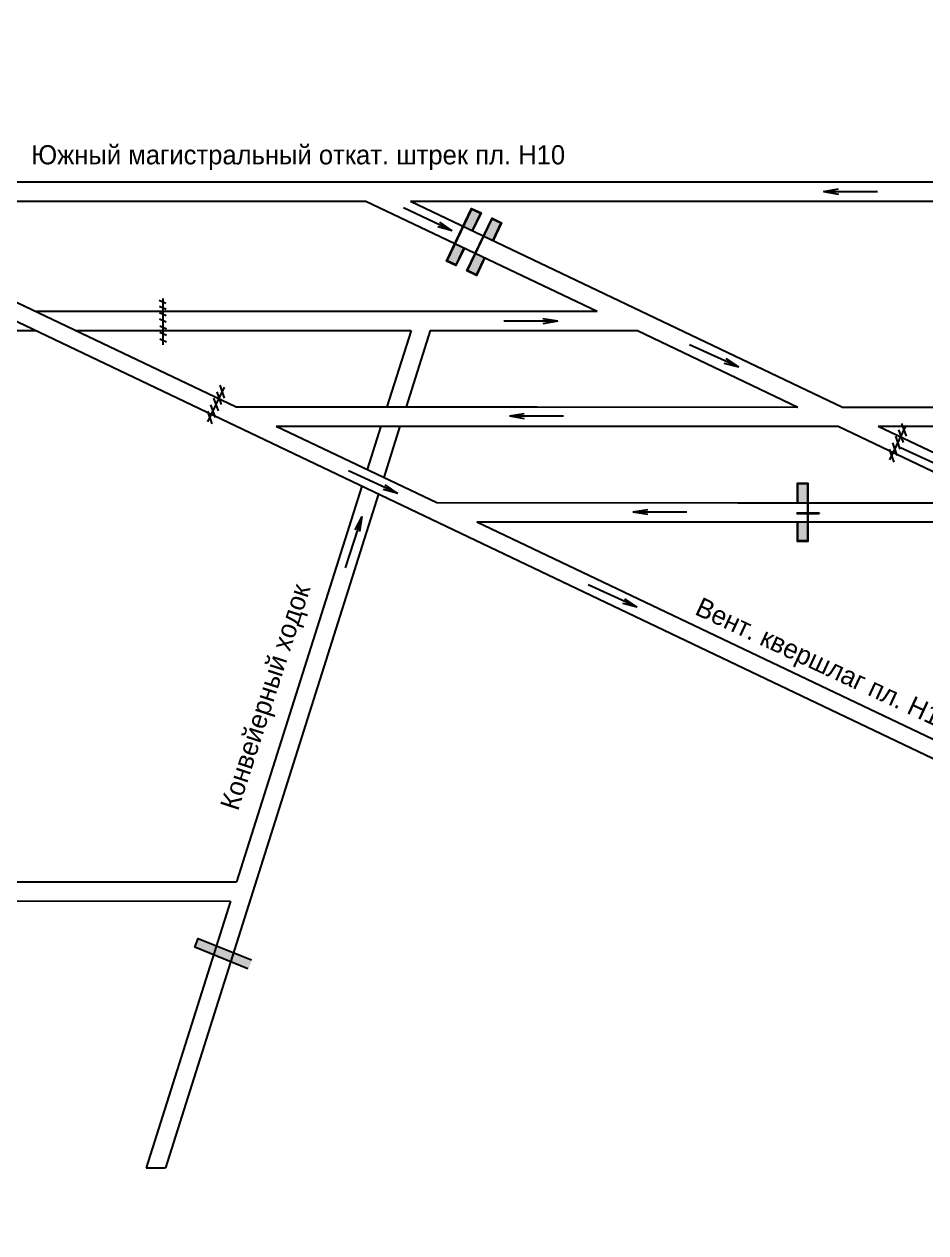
# Model space of a CAD drawing. Header units: millimetres. Extents: x -1405 to 845, y -571 to 479.
# Drawn here: x -915.1 to -726.7, y -184.9 to 67.7 of the extents above; entities that cross this region are included whole.
import ezdxf

# ---------------------------------------------------------------- set-up
doc = ezdxf.new("R2010")
doc.units = ezdxf.units.MM
for name, color, linetype in [('Двери', 7, 'Continuous'), ('Перемычки', 7, 'Continuous'), ('Струя', 7, 'Continuous')]:
    doc.layers.add(name, color=color, linetype=linetype)

msp = doc.modelspace()

# ---------------------------------------------------------------- hatches: boundary and pattern name
at = {"layer": 'Двери'}
h = msp.add_hatch(color=256, dxfattribs=at)
h.paths.add_polyline_path([(-821.38, 24.59), (-819.62, 28.29), (-821.6, 29.24), (-823.37, 25.54), (-823.28, 25.49), (-821.55, 29.1), (-819.75, 28.24), (-821.47, 24.63)])
h.paths.add_polyline_path([(-825, 21.88), (-823.28, 25.49), (-823.37, 25.54), (-825.09, 21.93)])
h.paths.add_polyline_path([(-824.87, 17.28), (-823.1, 20.98), (-823.19, 21.02), (-824.92, 17.41), (-826.72, 18.27), (-825, 21.88), (-825.09, 21.93), (-826.85, 18.23)])
h = msp.add_hatch(color=3, dxfattribs=at)
h.paths.add_polyline_path([(-819.75, 28.24), (-821.55, 29.1), (-823.28, 25.49), (-821.47, 24.63)])
h.paths.add_polyline_path([(-826.72, 18.27), (-824.92, 17.41), (-823.19, 21.02), (-825, 21.88)])
h = msp.add_hatch(color=256, dxfattribs=at)
h.paths.add_polyline_path([(-817.1, 22.55), (-815.34, 26.25), (-817.32, 27.19), (-819.09, 23.49), (-819, 23.45), (-817.28, 27.06), (-815.47, 26.2), (-817.19, 22.59)])
h.paths.add_polyline_path([(-820.72, 19.84), (-819, 23.45), (-819.09, 23.49), (-820.81, 19.88)])
h.paths.add_polyline_path([(-820.59, 15.24), (-818.82, 18.94), (-818.91, 18.98), (-820.64, 15.37), (-822.44, 16.23), (-820.72, 19.84), (-820.81, 19.88), (-822.58, 16.18)])
h = msp.add_hatch(color=3, dxfattribs=at)
h.paths.add_polyline_path([(-815.47, 26.2), (-817.28, 27.06), (-819, 23.45), (-817.19, 22.59)])
h.paths.add_polyline_path([(-822.44, 16.23), (-820.64, 15.37), (-818.91, 18.98), (-820.72, 19.84)])
h = msp.add_hatch(color=256, dxfattribs=at)
h.paths.add_polyline_path([(-753.5, -36.29), (-753.5, -40.39), (-751.3, -40.39), (-751.3, -36.29), (-751.4, -36.29), (-751.4, -40.29), (-753.4, -40.29), (-753.4, -36.29)])
h.paths.add_polyline_path([(-751.4, -32.29), (-751.4, -36.29), (-751.3, -36.29), (-751.3, -32.29)])
h.paths.add_polyline_path([(-753.5, -28.19), (-753.5, -32.29), (-753.4, -32.29), (-753.4, -28.29), (-751.4, -28.29), (-751.4, -32.29), (-751.3, -32.29), (-751.3, -28.19)])
h = msp.add_hatch(color=3, dxfattribs=at)
h.paths.add_polyline_path([(-753.4, -40.29), (-751.4, -40.29), (-751.4, -36.29), (-753.4, -36.29)])
h.paths.add_polyline_path([(-751.4, -28.29), (-753.4, -28.29), (-753.4, -32.29), (-751.4, -32.29)])
at = {"layer": 'Перемычки'}
h = msp.add_hatch(color=256, dxfattribs=at)
h.paths.add_polyline_path([(-879.6, -125.28), (-875.8, -126.82), (-875.76, -126.72), (-879.47, -125.23), (-878.72, -123.37), (-875.01, -124.87), (-874.98, -124.78), (-878.78, -123.24)])
h.paths.add_polyline_path([(-875.76, -126.72), (-875.8, -126.82), (-868.29, -129.85), (-867.46, -127.81), (-874.98, -124.78), (-875.01, -124.87), (-867.59, -127.87), (-868.34, -129.72)])
h = msp.add_hatch(color=3, dxfattribs=at)
h.paths.add_polyline_path([(-878.72, -123.37), (-879.47, -125.23), (-875.76, -126.72), (-875.01, -124.87)])
h.paths.add_polyline_path([(-872.05, -128.22), (-871.3, -126.37), (-875.01, -124.87), (-875.76, -126.72)])
h.paths.add_polyline_path([(-872.05, -128.22), (-868.34, -129.72), (-867.59, -127.87), (-871.3, -126.37)])

# ---------------------------------------------------------------- linework, layer by layer
for p, q in [((-1038.61, 67.75), (-870.83, -12.27)), ((-1038.61, 63.75), (-517.19, -184.93)), ((-969.49, 34.78), (-710.58, 34.78)), ((-961.11, 30.78), (-843.68, 30.78)), ((-843.68, 30.78), (-795.32, 7.72)), ((-834.39, 30.78), (-744.08, -12.29)), ((-834.39, 30.78), (-711.48, 30.78)), ((-886.16, 10.38), (-886.16, 0.74)), ((-912.77, 7.73), (-795.32, 7.72)), ((-886.93, 10.03), (-885.54, 9.42)), ((-886.86, 8.76), (-885.47, 8.15)), ((-886.84, 6.14), (-885.44, 5.53)), ((-886.82, 7.48), (-885.42, 6.87)), ((-1144.61, 3.75), (-912.77, 3.73)), ((-904.38, 3.73), (-834.24, 3.72)), ((-886.78, 3.33), (-885.39, 2.72)), ((-886.77, 4.67), (-885.37, 4.06)), ((-834.24, 3.72), (-839.3, -12.28)), ((-830.24, 3.72), (-835.3, -12.28)), ((-830.24, 3.72), (-811.66, 3.72)), ((-811.66, 3.72), (-786.93, 3.72)), ((-786.93, 3.72), (-753.38, -12.29)), ((-886.78, 1.94), (-885.39, 1.33)), ((-870.83, -12.27), (-807.91, -12.28)), ((-807.91, -12.28), (-753.38, -12.29)), ((-744.08, -12.29), (-621.15, -12.3)), ((-862.44, -16.27), (-799.52, -16.28)), ((-862.44, -16.27), (-828.88, -32.28)), ((-840.57, -16.28), (-843.44, -25.34)), ((-836.57, -16.28), (-839.96, -26.99)), ((-799.52, -16.28), (-744.99, -16.29)), ((-744.99, -16.29), (-711.43, -32.29)), ((-736.6, -16.29), (-703.04, -32.29)), ((-736.6, -16.29), (-612.76, -16.31)), ((-844.53, -28.81), (-870.71, -111.56)), ((-841.06, -30.47), (-885.61, -171.31)), ((-828.88, -32.28), (-765.96, -32.29)), ((-765.96, -32.29), (-711.43, -32.29)), ((-820.49, -36.28), (-765.96, -36.29)), ((-820.49, -36.28), (-537.78, -171.11)), ((-765.96, -36.29), (-703.94, -36.29)), ((-1060.7, -111.54), (-870.71, -111.56)), ((-1061.96, -115.54), (-871.98, -115.56)), ((-871.98, -115.56), (-889.61, -171.31)), ((-889.61, -171.31), (-885.61, -171.31))]:
    msp.add_line(p, q)
at = {"layer": 'Двери'}
for p, q in [((-753.61, -34.4), (-753.61, -34.54)), ((-753.61, -34.4), (-748.93, -34.4)), ((-753.61, -34.54), (-748.93, -34.54)), ((-748.93, -34.4), (-748.93, -34.54))]:
    msp.add_line(p, q, dxfattribs=at)
for points in [[(-823.1, 20.98), (-824.87, 17.28), (-826.85, 18.23), (-821.6, 29.24), (-819.62, 28.29), (-821.38, 24.59)], [(-823.19, 21.02), (-824.92, 17.41), (-826.72, 18.27), (-821.55, 29.1), (-819.75, 28.24), (-821.47, 24.63)], [(-818.82, 18.94), (-820.59, 15.24), (-822.58, 16.18), (-817.32, 27.19), (-815.34, 26.25), (-817.1, 22.55)], [(-818.91, 18.98), (-820.64, 15.37), (-822.44, 16.23), (-817.28, 27.06), (-815.47, 26.2), (-817.19, 22.59)], [(-876.7, -15.39), (-873.26, -8.17)], [(-873.86, -11.76), (-874.81, -9.09)], [(-873.22, -10.41), (-874.16, -7.74)], [(-875.15, -14.47), (-876.1, -11.8)], [(-874.51, -13.11), (-875.45, -10.45)], [(-875.8, -15.82), (-876.74, -13.15)], [(-734.19, -23.36), (-730.74, -16.14)], [(-731.35, -19.73), (-732.29, -17.06)], [(-730.7, -18.37), (-731.65, -15.71)], [(-732.64, -22.43), (-733.58, -19.77)], [(-731.99, -21.08), (-732.94, -18.41)], [(-733.29, -23.79), (-734.23, -21.12)], [(-753.5, -32.29), (-753.5, -28.19), (-751.3, -28.19), (-751.3, -40.39), (-753.5, -40.39), (-753.5, -36.29)], [(-753.4, -32.29), (-753.4, -28.29), (-751.4, -28.29), (-751.4, -40.29), (-753.4, -40.29), (-753.4, -36.29)]]:
    msp.add_lwpolyline(points, dxfattribs=at)
at = {"layer": 'Перемычки'}
msp.add_lwpolyline([(-868.34, -129.72), (-879.47, -125.23), (-878.72, -123.37), (-867.59, -127.87)], dxfattribs=at)
at = {"layer": 'Струя', "color": 1}
for p, q in [((-748.04, 32.77), (-744.93, 33.29)), ((-748.04, 32.77), (-736.73, 32.77)), ((-748.04, 32.77), (-744.93, 32.24)), ((-825.63, 24.55), (-835.86, 29.37)), ((-825.63, 24.55), (-828.67, 25.41)), ((-825.63, 24.55), (-828.22, 26.35))]:
    msp.add_line(p, q, dxfattribs=at)
at = {"layer": 'Струя', "color": 5}
for p, q in [((-803.58, 5.65), (-814.88, 5.65)), ((-803.58, 5.65), (-806.69, 6.17)), ((-803.58, 5.65), (-806.69, 5.13)), ((-765.76, -3.98), (-776.03, 0.74)), ((-765.76, -3.98), (-768.37, -2.21)), ((-765.76, -3.98), (-768.81, -3.16)), ((-813.7, -14.15), (-810.59, -13.63)), ((-813.7, -14.15), (-810.59, -14.67)), ((-813.7, -14.15), (-802.4, -14.15)), ((-721.65, -25.57), (-731.92, -20.84)), ((-837.03, -30.34), (-847.3, -25.61)), ((-837.03, -30.34), (-840.07, -29.51)), ((-837.03, -30.34), (-839.64, -28.56)), ((-844.52, -35.19), (-848.05, -45.94)), ((-844.52, -35.19), (-845.99, -37.99)), ((-844.52, -35.19), (-845, -38.31)), ((-787.89, -34.2), (-784.78, -33.68)), ((-787.89, -34.2), (-776.59, -34.2)), ((-787.89, -34.2), (-784.78, -34.72)), ((-786.97, -54.16), (-797.24, -49.44)), ((-786.97, -54.16), (-789.57, -52.39)), ((-786.97, -54.16), (-790.01, -53.34))]:
    msp.add_line(p, q, dxfattribs=at)

# ---------------------------------------------------------------- texts
msp.add_text('Южный магистральный откат. штрек пл. Н10', height=4).set_placement((-913.63, 38.44))
for s, rotation, p in [('Конвейерный ходок', 72, (-870.44, -96.89)), ('Вент. квершлаг пл. Н10', 335, (-775.17, -55.54))]:
    msp.add_text(s, height=4, rotation=rotation).set_placement(p)

doc.saveas('drawing.dxf')
